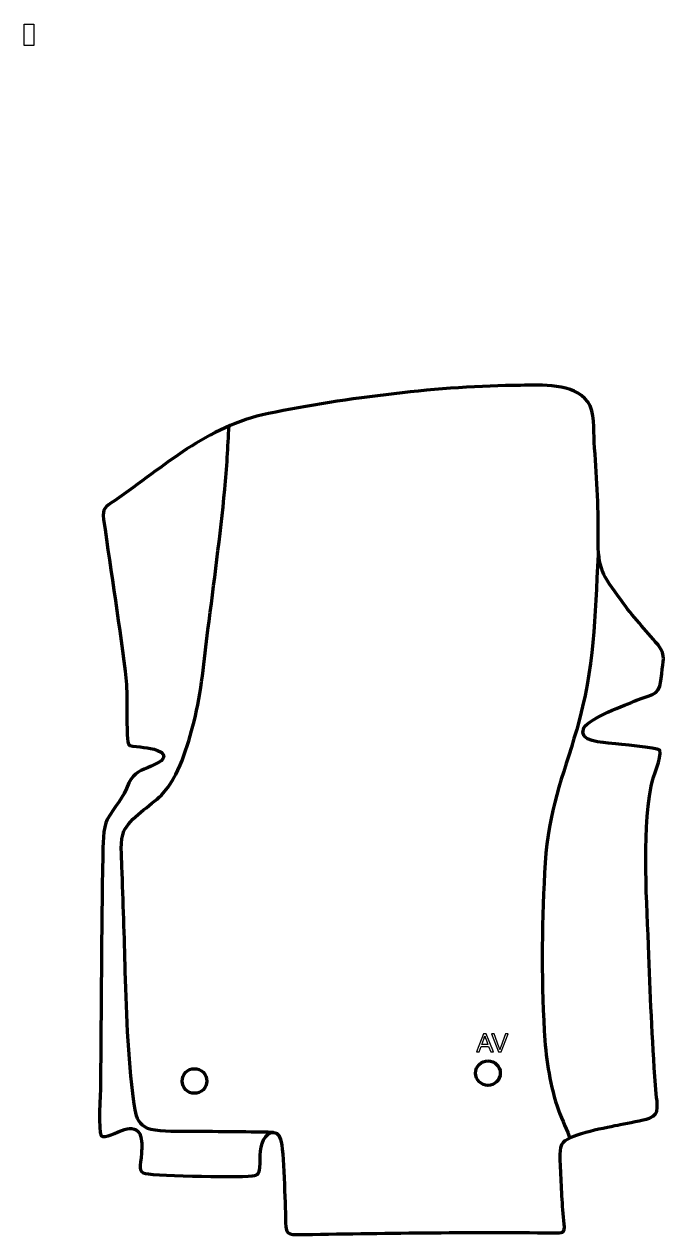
# Model space of a CAD drawing. Header units: millimetres. Extents: x -571 to 81, y -61 to 1167.
import ezdxf

# ---------------------------------------------------------------- set-up
doc = ezdxf.new("R2010")
doc.units = ezdxf.units.MM
doc.header["$MEASUREMENT"] = 0
doc.header["$XCLIPFRAME"] = 0
for name, color, linetype in [('layer 1', 7, 'Continuous'), ('layer 2', 7, 'Continuous'), ('layer 3', 7, 'Continuous')]:
    doc.layers.add(name, color=color, linetype=linetype)
picture_1 = doc.add_image_def('image1.jpg', size_in_pixel=(45719, 101599))

msp = doc.modelspace()

# ---------------------------------------------------------------- linework, layer by layer
at = {"layer": 'layer 2', "color": 142, "lineweight": 200}
for centre in [(-100.0541, 102.8018), (-397.9748, 94.7978)]:
    msp.add_ellipse(centre, major_axis=(0, 12.5), ratio=1, dxfattribs=at)
at = {"layer": 'layer 2', "color": 142, "lineweight": 158}
for points, knots in [([(-317.6555, 42.6607), (-347.8236, 43.1229), (-377.7577, 43.4627), (-407.9297, 43.6386), (-407.9297, 43.6386), (-417.3964, 43.6938), (-437.6058, 43.1696), (-445.6578, 46.7503), (-445.6578, 46.7503), (-453.7911, 50.3671), (-456.7419, 57.1433), (-458.2346, 65.4385), (-458.2346, 65.4385), (-464.9659, 108.9321), (-466.9783, 161.9477), (-468.1938, 205.9036), (-468.1938, 205.9036), (-469.1764, 241.4368), (-470.2149, 276.9623), (-471.6177, 312.482), (-471.6177, 312.482), (-472.0131, 322.4488), (-473.521, 339.5903), (-469.5865, 348.4401), (-469.5865, 348.4401), (-464.0075, 360.9885), (-441.9529, 374.6212), (-431.5571, 384.9758), (-431.5571, 384.9758), (-413.1263, 404.2041), (-405.0825, 434.5606), (-398.4225, 459.7598), (-398.4225, 459.7598), (-390.6514, 489.2342), (-388.2869, 522.3632), (-384.2987, 552.7178), (-384.2987, 552.7178), (-378.0416, 600.2875), (-372.0092, 647.8557), (-367.0974, 695.5869), (-367.0974, 695.5869), (-364.964, 716.5026), (-364.1176, 738.5312), (-362.8633, 759.607)], [0, 0, 0, 0, 0.083333333, 0.083333333, 0.083333333, 0.083333333, 0.166666667, 0.166666667, 0.166666667, 0.166666667, 0.25, 0.25, 0.25, 0.25, 0.333333333, 0.333333333, 0.333333333, 0.333333333, 0.416666667, 0.416666667, 0.416666667, 0.416666667, 0.5, 0.5, 0.5, 0.5, 0.583333333, 0.583333333, 0.583333333, 0.583333333, 0.666666667, 0.666666667, 0.666666667, 0.666666667, 0.75, 0.75, 0.75, 0.75, 0.833333333, 0.833333333, 0.833333333, 0.833333333, 1, 1, 1, 1]), ([(11.8618, 629.0594), (8.145, 564.4297), (8.3971, 515.0756), (-10.0033, 451.5153), (-10.0033, 451.5153), (-24.5147, 402.3777), (-38.6071, 369.1073), (-41.9373, 316.401), (-41.9373, 316.401), (-45.3118, 261.1032), (-46.1053, 201.1293), (-42.9614, 145.8385), (-42.9614, 145.8385), (-41.4401, 119.0834), (-38.0212, 94.7286), (-29.86, 69.1043), (-29.86, 69.1043), (-26.1651, 58.7829), (-21.5906, 48.7337), (-17.481, 38.5639), (-17.481, 38.5639), (-17.481, 38.5639), (-16.919, 37.1636), (-16.919, 37.1636)], [0, 0, 0, 0, 0.142857143, 0.142857143, 0.142857143, 0.142857143, 0.285714286, 0.285714286, 0.285714286, 0.285714286, 0.428571429, 0.428571429, 0.428571429, 0.428571429, 0.571428571, 0.571428571, 0.571428571, 0.571428571, 0.714285714, 0.714285714, 0.714285714, 0.714285714, 1, 1, 1, 1])]:
    msp.add_open_spline(points, degree=3, knots=knots, dxfattribs=at)
at = {"layer": 'layer 2', "color": 142}
for points, knots in [([(-111.5347, 124.4657), (-111.5347, 124.4657), (-104.5582, 142.6521), (-104.5582, 142.6521), (-104.5582, 142.6521), (-104.5582, 142.6521), (-101.9123, 142.6521), (-101.9123, 142.6521), (-101.9123, 142.6521), (-101.9123, 142.6521), (-94.5082, 124.4657), (-94.5082, 124.4657), (-94.5082, 124.4657), (-94.5082, 124.4657), (-97.2472, 124.4657), (-97.2472, 124.4657), (-97.2472, 124.4657), (-97.2472, 124.4657), (-99.3512, 129.9775), (-99.3512, 129.9775), (-99.3512, 129.9775), (-99.3512, 129.9775), (-107.0093, 129.9775), (-107.0093, 129.9775), (-107.0093, 129.9775), (-107.0093, 129.9775), (-108.982, 124.4657), (-108.982, 124.4657), (-108.982, 124.4657), (-108.982, 124.4657), (-111.5347, 124.4657), (-111.5347, 124.4657)], [0, 0, 0, 0, 0.111111111, 0.111111111, 0.111111111, 0.111111111, 0.222222222, 0.222222222, 0.222222222, 0.222222222, 0.333333333, 0.333333333, 0.333333333, 0.333333333, 0.444444444, 0.444444444, 0.444444444, 0.444444444, 0.555555556, 0.555555556, 0.555555556, 0.555555556, 0.666666667, 0.666666667, 0.666666667, 0.666666667, 0.777777778, 0.777777778, 0.777777778, 0.777777778, 1, 1, 1, 1]), ([(-106.3023, 131.9333), (-106.3023, 131.9333), (-100.1047, 131.9333), (-100.1047, 131.9333), (-100.1047, 131.9333), (-100.1047, 131.9333), (-102.0012, 136.9752), (-102.0012, 136.9752), (-102.0012, 136.9752), (-102.5727, 138.5077), (-103.0045, 139.7734), (-103.3051, 140.7725), (-103.3051, 140.7725), (-103.5549, 139.5872), (-103.8893, 138.423), (-104.3084, 137.2715), (-104.3084, 137.2715), (-104.3084, 137.2715), (-106.3023, 131.9333), (-106.3023, 131.9333)], [0, 0, 0, 0, 0.166666667, 0.166666667, 0.166666667, 0.166666667, 0.333333333, 0.333333333, 0.333333333, 0.333333333, 0.5, 0.5, 0.5, 0.5, 0.666666667, 0.666666667, 0.666666667, 0.666666667, 1, 1, 1, 1]), ([(-89.3012, 124.4657), (-89.3012, 124.4657), (-96.3285, 142.6521), (-96.3285, 142.6521), (-96.3285, 142.6521), (-96.3285, 142.6521), (-93.7208, 142.6521), (-93.7208, 142.6521), (-93.7208, 142.6521), (-93.7208, 142.6521), (-88.9964, 129.4356), (-88.9964, 129.4356), (-88.9964, 129.4356), (-88.6196, 128.3773), (-88.2979, 127.3867), (-88.0439, 126.4596), (-88.0439, 126.4596), (-87.7645, 127.4544), (-87.4385, 128.445), (-87.066, 129.4356), (-87.066, 129.4356), (-87.066, 129.4356), (-82.1638, 142.6521), (-82.1638, 142.6521), (-82.1638, 142.6521), (-82.1638, 142.6521), (-79.7085, 142.6521), (-79.7085, 142.6521), (-79.7085, 142.6521), (-79.7085, 142.6521), (-86.7993, 124.4657), (-86.7993, 124.4657), (-86.7993, 124.4657), (-86.7993, 124.4657), (-89.3012, 124.4657), (-89.3012, 124.4657)], [0, 0, 0, 0, 0.1, 0.1, 0.1, 0.1, 0.2, 0.2, 0.2, 0.2, 0.3, 0.3, 0.3, 0.3, 0.4, 0.4, 0.4, 0.4, 0.5, 0.5, 0.5, 0.5, 0.6, 0.6, 0.6, 0.6, 0.7, 0.7, 0.7, 0.7, 0.8, 0.8, 0.8, 0.8, 1, 1, 1, 1])]:
    msp.add_open_spline(points, degree=3, knots=knots, dxfattribs=at)
at = {"layer": 'layer 3', "color": 242, "lineweight": 158}
msp.add_open_spline([(-479.3027, 683.6237), (-427.5377, 719.2665), (-386.7318, 758.8719), (-322.8461, 772.318), (-322.8461, 772.318), (-244.3757, 788.0647), (-147.1651, 800.5809), (-67.0678, 800.8109), (-67.0678, 800.8109), (-45.4519, 801.2279), (-13.5091, 803.3746), (1.3664, 784.1368), (1.3664, 784.1368), (8.7212, 773.713), (7.01, 756.0688), (7.8056, 743.3185), (7.8056, 743.3185), (9.937, 710.5721), (12.3422, 679.6587), (11.8064, 646.7149), (11.8064, 646.7149), (11.5668, 613.8905), (16.3131, 608.7926), (35.0128, 582.7266), (35.0128, 582.7266), (46.8507, 566.5253), (59.4263, 552.5598), (72.5758, 537.5293), (72.5758, 537.5293), (81.4727, 525.018), (77.1771, 522.0199), (76.3312, 508.0291), (76.3312, 508.0291), (74.7968, 485.9564), (70.0355, 488.8995), (50.7646, 481.1694), (50.7646, 481.1694), (39.6602, 476.7383), (2.3099, 462.7641), (-2.6158, 453.288), (-2.6158, 453.288), (-10.0758, 438.9362), (17.6523, 438.2394), (25.6378, 437.3722), (25.6378, 437.3722), (32.5745, 436.651), (71.4133, 433.3364), (74.3211, 430.7468), (74.3211, 430.7468), (76.5096, 421.8871), (67.6152, 404.5439), (65.495, 394.2028), (65.495, 394.2028), (56.1191, 340.6528), (61.4793, 277.0621), (63.2171, 222.3872), (63.2171, 222.3872), (64.8674, 175.5712), (67.2035, 128.5647), (70.6273, 81.8452), (70.6273, 81.8452), (71.5103, 72.3581), (75.2155, 61.1343), (63.9393, 57.1398), (63.9393, 57.1398), (56.4812, 54.4979), (42.7373, 52.4605), (34.3132, 50.6469), (34.3132, 50.6469), (22.1049, 48.0504), (-16.1483, 41.4341), (-23.3957, 32.7372), (-23.3957, 32.7372), (-28.3617, 26.7779), (-26.5476, 14.5261), (-26.2729, 6.9571), (-26.2729, 6.9571), (-25.5396, -12.4825), (-24.6069, -31.1124), (-22.6937, -50.493), (-22.6937, -50.493), (-21.7666, -59.8857), (-24.3928, -59.4918), (-33.5659, -59.363), (-33.5659, -59.363), (-119.7789, -58.1522), (-207.9127, -59.7856), (-294.2585, -61.1051), (-294.2585, -61.1051), (-306, -61.2845), (-305.2258, -56.4213), (-305.5104, -45.9673), (-305.5104, -45.9673), (-305.9922, -31.4227), (-307.1768, 25.3039), (-310.5928, 35.5392), (-310.5928, 35.5392), (-314.8528, 48.303), (-326.0345, 42.0552), (-329.3552, 31.4759), (-329.3552, 31.4759), (-332.2932, 22.1156), (-330.471, 7.1452), (-332.6755, 2.0887), (-332.6755, 2.0887), (-333.4721, 0.2615), (-335.0328, -0.7151), (-336.9501, -1.2035), (-336.9501, -1.2035), (-344.8878, -3.2258), (-435.3942, -1.7498), (-447.7474, 0.8977), (-447.7474, 0.8977), (-455.4282, 2.5441), (-452.7638, 7.8259), (-451.7783, 21.4101), (-451.7783, 21.4101), (-451.2994, 28.0125), (-451.0315, 34.8693), (-453.3501, 41.1589), (-453.3501, 41.1589), (-457.7773, 48.424), (-464.4505, 46.9983), (-471.605, 44.5789), (-471.605, 44.5789), (-475.6919, 43.1968), (-489.56, 36.0302), (-492.6066, 39.1852), (-492.6066, 39.1852), (-495.9732, 44.1412), (-493.4258, 81.8555), (-493.3307, 91.2263), (-493.3307, 91.2263), (-492.5548, 168.4798), (-492.4941, 245.8503), (-490.9977, 323.0816), (-490.9977, 323.0816), (-490.8222, 332.2436), (-490.9323, 352.6774), (-486.5932, 360.1859), (-486.5932, 360.1859), (-478.5453, 374.1122), (-470.7724, 381.1973), (-464.4949, 397.3046), (-464.4949, 397.3046), (-459.5399, 407.8152), (-452.005, 409.9283), (-442.0386, 414.4079), (-442.0386, 414.4079), (-437.4283, 416.4801), (-423.0562, 421.9741), (-431.8441, 428.5447), (-431.8441, 428.5447), (-441.6102, 433.8013), (-450.2267, 433.2133), (-460.6159, 434.5959), (-460.6159, 434.5959), (-465.7637, 435.2809), (-465.4973, 437.2078), (-465.8951, 442.4686), (-465.8951, 442.4686), (-467.337, 461.5369), (-465.5552, 481.9), (-467.3151, 500.6043), (-467.3151, 500.6043), (-473.3001, 555.0654), (-482.8972, 610.1969), (-490.1551, 664.7478), (-490.1551, 664.7478), (-491.7128, 676.4856), (-488.437, 677.505), (-479.3027, 683.6237)], degree=3, knots=[0, 0, 0, 0, 0.022727273, 0.022727273, 0.022727273, 0.022727273, 0.045454545, 0.045454545, 0.045454545, 0.045454545, 0.068181818, 0.068181818, 0.068181818, 0.068181818, 0.090909091, 0.090909091, 0.090909091, 0.090909091, 0.113636364, 0.113636364, 0.113636364, 0.113636364, 0.136363636, 0.136363636, 0.136363636, 0.136363636, 0.159090909, 0.159090909, 0.159090909, 0.159090909, 0.181818182, 0.181818182, 0.181818182, 0.181818182, 0.204545455, 0.204545455, 0.204545455, 0.204545455, 0.227272727, 0.227272727, 0.227272727, 0.227272727, 0.25, 0.25, 0.25, 0.25, 0.272727273, 0.272727273, 0.272727273, 0.272727273, 0.295454545, 0.295454545, 0.295454545, 0.295454545, 0.318181818, 0.318181818, 0.318181818, 0.318181818, 0.340909091, 0.340909091, 0.340909091, 0.340909091, 0.363636364, 0.363636364, 0.363636364, 0.363636364, 0.386363636, 0.386363636, 0.386363636, 0.386363636, 0.409090909, 0.409090909, 0.409090909, 0.409090909, 0.431818182, 0.431818182, 0.431818182, 0.431818182, 0.454545455, 0.454545455, 0.454545455, 0.454545455, 0.477272727, 0.477272727, 0.477272727, 0.477272727, 0.5, 0.5, 0.5, 0.5, 0.522727273, 0.522727273, 0.522727273, 0.522727273, 0.545454545, 0.545454545, 0.545454545, 0.545454545, 0.568181818, 0.568181818, 0.568181818, 0.568181818, 0.590909091, 0.590909091, 0.590909091, 0.590909091, 0.613636364, 0.613636364, 0.613636364, 0.613636364, 0.636363636, 0.636363636, 0.636363636, 0.636363636, 0.659090909, 0.659090909, 0.659090909, 0.659090909, 0.681818182, 0.681818182, 0.681818182, 0.681818182, 0.704545455, 0.704545455, 0.704545455, 0.704545455, 0.727272727, 0.727272727, 0.727272727, 0.727272727, 0.75, 0.75, 0.75, 0.75, 0.772727273, 0.772727273, 0.772727273, 0.772727273, 0.795454545, 0.795454545, 0.795454545, 0.795454545, 0.818181818, 0.818181818, 0.818181818, 0.818181818, 0.840909091, 0.840909091, 0.840909091, 0.840909091, 0.863636364, 0.863636364, 0.863636364, 0.863636364, 0.886363636, 0.886363636, 0.886363636, 0.886363636, 0.909090909, 0.909090909, 0.909090909, 0.909090909, 0.931818182, 0.931818182, 0.931818182, 0.931818182, 0.954545455, 0.954545455, 0.954545455, 0.954545455, 1, 1, 1, 1], dxfattribs=at)

# ---------------------------------------------------------------- pictures from other files: only their frames are drawn
at = {"layer": 'layer 1', "color": 0}
image = msp.add_image(picture_1, insert=(-562.1837, -395.3164), size_in_units=(700.4899, 1556.663), dxfattribs=at)
image.set_boundary_path([(-562.184, -395.316), (72.816, 1015.794)])
image.dxf.flags = 3

doc.saveas('drawing.dxf')
